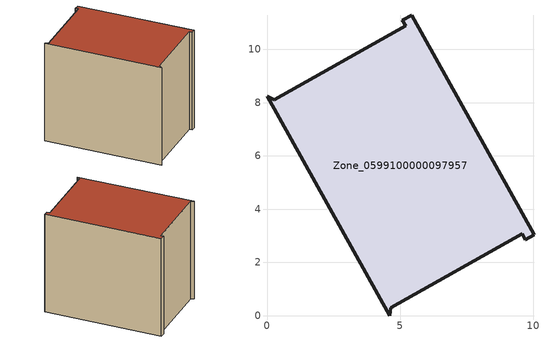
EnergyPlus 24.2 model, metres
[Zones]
Zone_0599100000097957
 floor ground (C_G): 0.27,8.11 5.2,10.88 5.08,11.09 5.43,11.28 10.02,3.04 9.7,2.86 9.58,3.07 4.65,0.3 4.61,0 0,8.24 z0
 wall outside (C_F): 10.02,3.04 5.43,11.28 5.08,11.09 5.2,10.88 0.27,8.11 0,8.24 4.61,0 4.65,0.3 9.58,3.07 9.7,2.86 10.02,3.04 z0:8.29
 roof outside (C_R): 0.27,8.11 0,8.24 4.61,0 4.65,0.3 9.58,3.07 9.7,2.86 10.02,3.04 5.43,11.28 5.08,11.09 5.2,10.88 z8.29
[BUILDING]
Pand.0599100000097957: North Axis=0; Terrain=City; Loads Convergence Tolerance Value=0.04; Temperature Convergence Tolerance Value=0.4; Solar Distribution=FullExterior; Maximum Number of Warmup Days=25; Minimum Number of Warmup Days=1
[Site:Location]
Rotterdam.The.Hague.AP_ZH_NLD Design_Conditions: Latitude=51.96; Longitude=4.45; Time Zone=1; Elevation=-4.5
[SITE:GROUNDTEMPERATURE:BUILDINGSURFACE]
18, 18, 18, 18, 18, 18, 18, 18, 18, 18, 18, 18
[MATERIAL] Thermal Absorptance=0.9; Solar Absorptance=0.7; Visible Absorptance=0.7
Name | Roughness | Thickness | Conductivity | Density | Specific Heat
G.TI.1965-1974 | MediumSmooth | 0.15 | 0.882353 | 540 | 1210
F.TI.1965-1974 | Rough | 0.3 | 0.697674 | 1920 | 840
R.TI.1965-1974 | MediumRough | 0.2 | 0.232558 | 1500 | 1000
[CONSTRUCTION]
C_G: G.TI.1965-1974
C_F: F.TI.1965-1974
C_R: R.TI.1965-1974
[ZONE]
Zone_0599100000097957: Type=1; Multiplier=1; Ceiling Height=Autocalculate; Volume=Autocalculate; Floor Area=autocalculate; Part of Total Floor Area=Yes
[ZONEINFILTRATION:DESIGNFLOWRATE]
Infil_Zone_0599100000097957: Zone or ZoneList or Space or SpaceList=Zone_0599100000097957; Schedule=AlwaysOn; Design Flow Rate Calculation Method=Flow/Area; Flow Rate per Floor Area=0.003; Constant Term Coefficient=1; Temperature Term Coefficient=0; Velocity Term Coefficient=0; Velocity Squared Term Coefficient=0
[HVACTEMPLATE:ZONE:IDEALLOADSAIRSYSTEM]
Zone_0599100000097957: Maximum Heating Supply Air Temperature=50; Minimum Cooling Supply Air Temperature=13; Maximum Heating Supply Air Humidity Ratio=0.0156; Minimum Cooling Supply Air Humidity Ratio=0.0077; Heating Limit=NoLimit; Cooling Limit=NoLimit; Dehumidification Control Type=ConstantSensibleHeatRatio; Cooling Sensible Heat Ratio=0.7; Dehumidification Setpoint=60; Humidification Control Type=None; Humidification Setpoint=30; Outdoor Air Method=None; Outdoor Air Flow Rate per Person=0.00944; Outdoor Air Flow Rate per Zone Floor Area=0; Outdoor Air Flow Rate per Zone=0; Demand Controlled Ventilation Type=None; Outdoor Air Economizer Type=NoEconomizer; Heat Recovery Type=None; Sensible Heat Recovery Effectiveness=0.7; Latent Heat Recovery Effectiveness=0.65
[ZONECONTROL:THERMOSTAT]
ThermostatControl_Zone_0599100000097957: Zone or ZoneList=Zone_0599100000097957; Control Type Schedule=DualSetpointControlType; Control 1=Thermostat_Zone_0599100000097957; Temperature Difference Between Cutout And Setpoint=0
[THERMOSTATSETPOINT:DUALSETPOINT]
Thermostat_Zone_0599100000097957: Heating Setpoint Temperature Schedule=HeatingSetpoint_Zone_0599100000097957; Cooling Setpoint Temperature Schedule=CoolingSetpoint_Zone_0599100000097957
[SCHEDULE:COMPACT]
HeatingSetpoint_Zone_0599100000097957: Through: 12/31, For: AllDays, Until: 24:00, 21
CoolingSetpoint_Zone_0599100000097957: Through: 12/31, For: AllDays, Until: 24:00, 24
DualSetpointControlType: Through: 12/31, For: AllDays, Until: 24:00, 4
AlwaysOn: Through: 12/31, For: AllDays, Until: 24:00, 1
